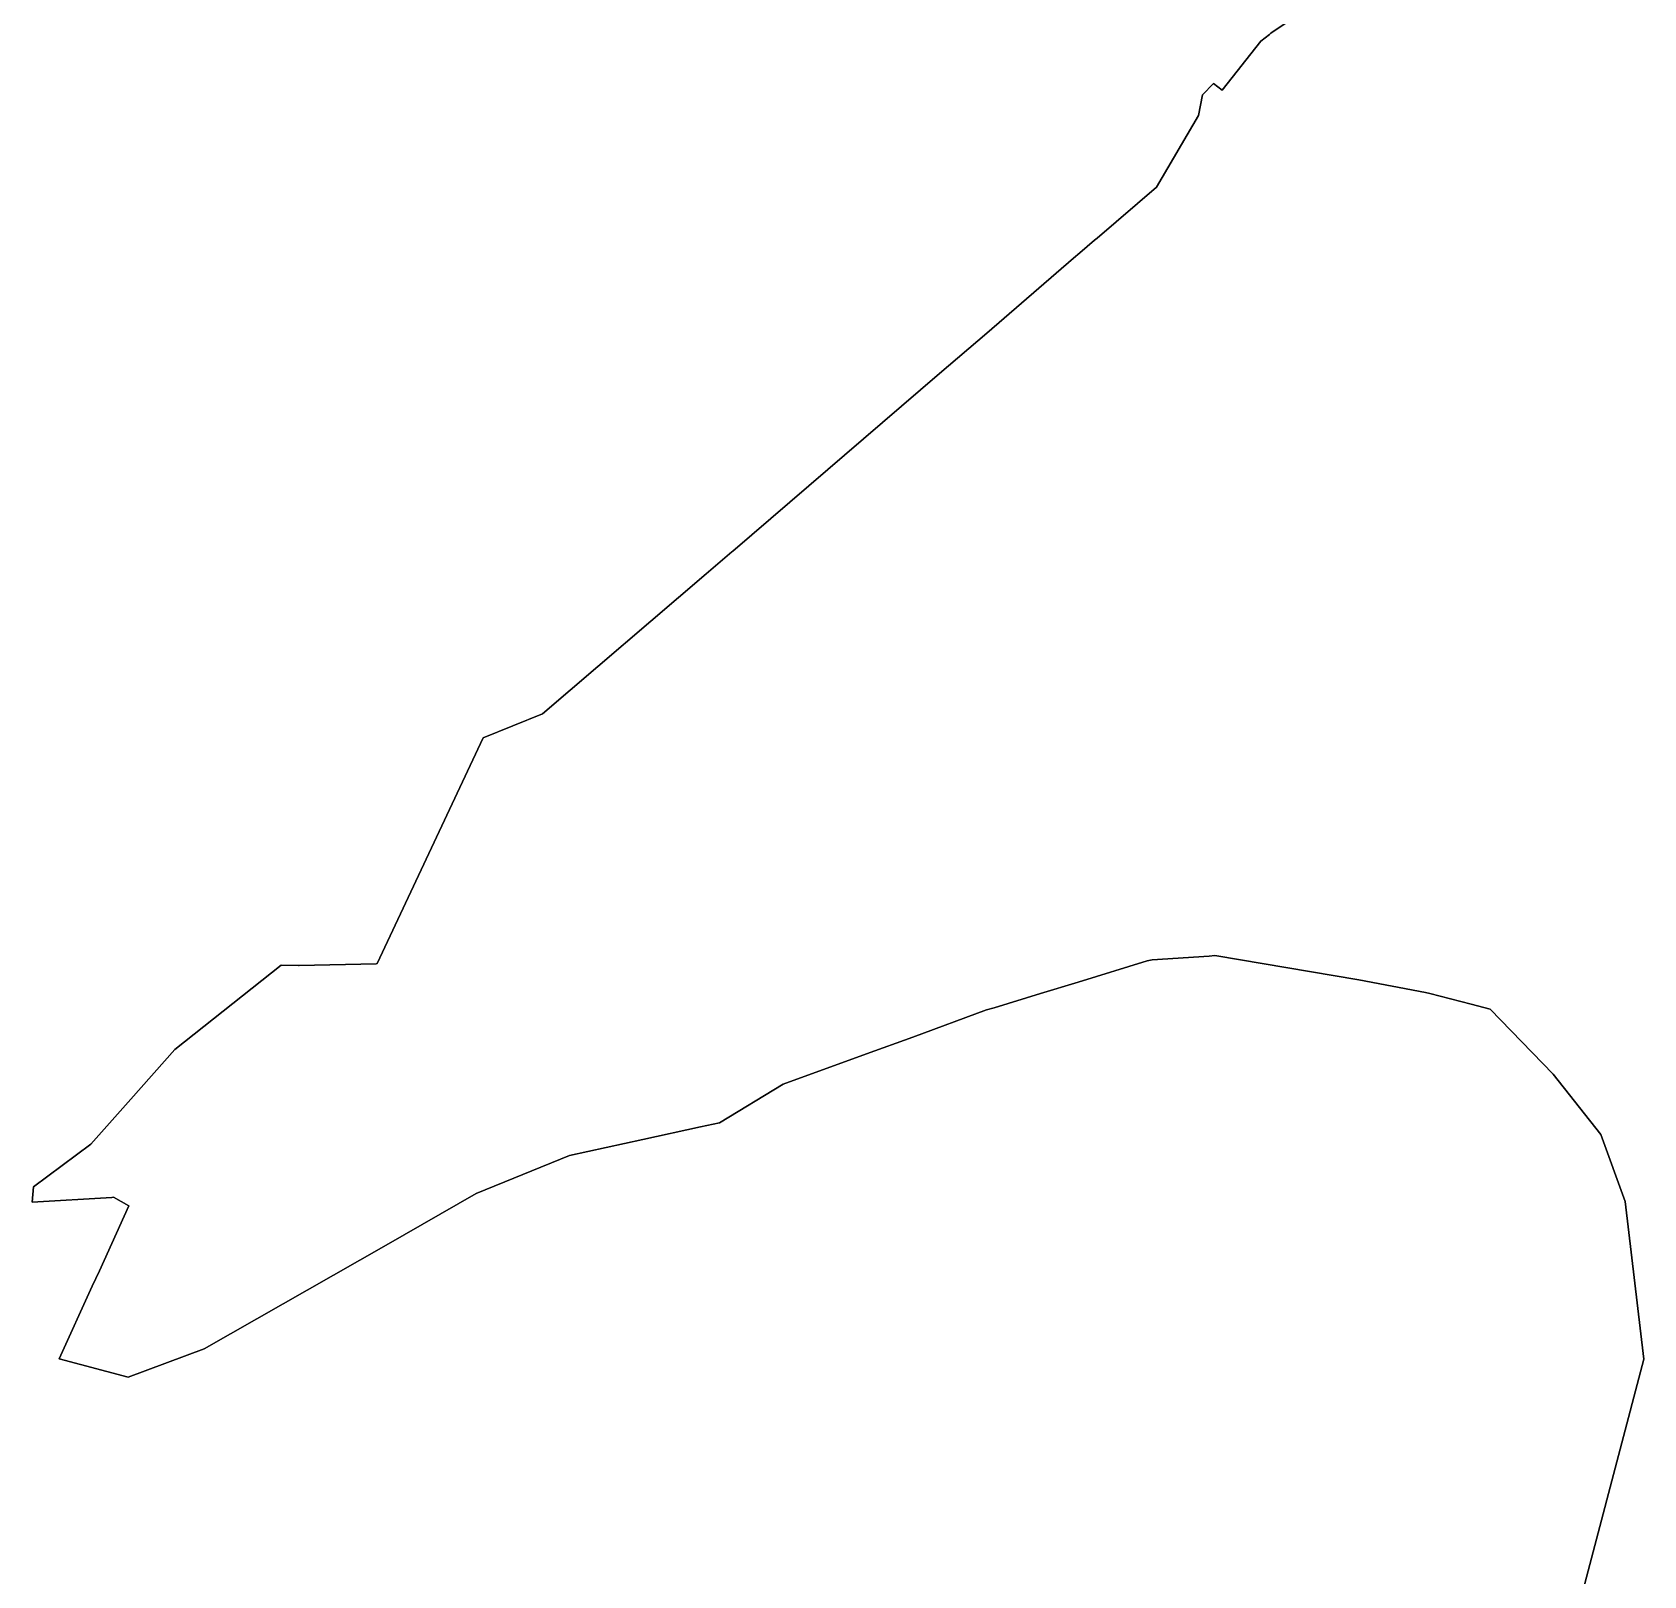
# Model space of a CAD drawing. Header units: inches. Extents: x 130170 to 284068, y 377793 to 804530.
# Drawn here: x 247684 to 248862, y 744336 to 745464 of the extents above; entities that cross this region are included whole.
import ezdxf

# ---------------------------------------------------------------- set-up
doc = ezdxf.new("R2010")
doc.units = ezdxf.units.IN
doc.header["$MEASUREMENT"] = 0
doc.layers.add('muni_il', color=7, linetype='Continuous')

msp = doc.modelspace()

# ---------------------------------------------------------------- linework, layer by layer
at = {"layer": 'muni_il'}
for points in [[(248600.5, 745470.7), (248589.4, 745463.1), (248588.3, 745462.2), (248582.1, 745457.3), (248553.8, 745421.3), (248547.5, 745426.3), (248539.5, 745417.9), (248536.4, 745402.9), (248505.8, 745350.6), (248462.4, 745313.3), (248460.5, 745311.7), (248449.8, 745302.6), (248445.2, 745298.7), (248381.8, 745243.7), (248347.3, 745214.4), (248196.1, 745084.6), (248195.4, 745084), (248176.6, 745067.9), (248057, 744965.6), (248013.6, 744948.1), (247936.1, 744783.1), (247935.4, 744783), (247879.3, 744781.8), (247878.6, 744781.8), (247866, 744782), (247788.2, 744720.3), (247756.1, 744684), (247726.9, 744651), (247684.9, 744619.8), (247684.1, 744608.8), (247742.3, 744612.2), (247743.4, 744612.3), (247754.8, 744606.1), (247733.2, 744558.6), (247728, 744547.3), (247703.8, 744494.2), (247754.3, 744480.8), (247809.8, 744501.6), (247942.8, 744577.2), (248008.6, 744615.1), (248076.8, 744642.7), (248130.3, 744654.4), (248172.6, 744663.7), (248186.3, 744666.6), (248232.9, 744694.9), (248293.9, 744717), (248327.6, 744729.4), (248381.5, 744749.2), (248387.2, 744750.7), (248420.9, 744761.1), (248448.5, 744769.5), (248499, 744785.2), (248502.7, 744785.9), (248544.4, 744788.6), (248548.5, 744788.9), (248653.7, 744771.2), (248702.3, 744761.9), (248705.7, 744761.3), (248735.8, 744753.5), (248749.7, 744749.7), (248795.8, 744702.2), (248830.5, 744658.1), (248848.4, 744609.3), (248861.9, 744494), (248769.4, 744141.9)], [(248769.4, 744141.9), (248861.9, 744494), (248848.4, 744609.3), (248830.5, 744658.1), (248795.8, 744702.2), (248749.7, 744749.7), (248735.8, 744753.5), (248705.7, 744761.3), (248702.3, 744761.9), (248653.7, 744771.2), (248548.5, 744788.9), (248544.4, 744788.6), (248502.7, 744785.9), (248499, 744785.2), (248448.5, 744769.5), (248420.9, 744761.1), (248387.2, 744750.7), (248381.5, 744749.2), (248327.6, 744729.4), (248293.9, 744717), (248232.9, 744694.9), (248186.3, 744666.6), (248172.6, 744663.7), (248130.3, 744654.4), (248076.8, 744642.7), (248008.6, 744615.1), (247942.8, 744577.2), (247809.8, 744501.6), (247754.3, 744480.8), (247703.8, 744494.2), (247728, 744547.3), (247733.2, 744558.6), (247754.8, 744606.1), (247743.4, 744612.3), (247742.3, 744612.2), (247684.1, 744608.8), (247684.9, 744619.8), (247726.9, 744651), (247756.1, 744684), (247788.2, 744720.3), (247866, 744782), (247878.6, 744781.8), (247879.3, 744781.8), (247935.4, 744783), (247936.1, 744783.1), (248013.6, 744948.1), (248057, 744965.6), (248176.6, 745067.9), (248195.4, 745084), (248196.1, 745084.6), (248347.3, 745214.4), (248381.8, 745243.7), (248445.2, 745298.7), (248449.8, 745302.6), (248460.5, 745311.7), (248462.4, 745313.3), (248505.8, 745350.6), (248536.4, 745402.9), (248539.5, 745417.9), (248547.5, 745426.3), (248553.8, 745421.3), (248582.1, 745457.3), (248588.3, 745462.2), (248589.4, 745463.1), (248600.5, 745470.7)]]:
    msp.add_lwpolyline(points, dxfattribs=at)

doc.saveas('drawing.dxf')
